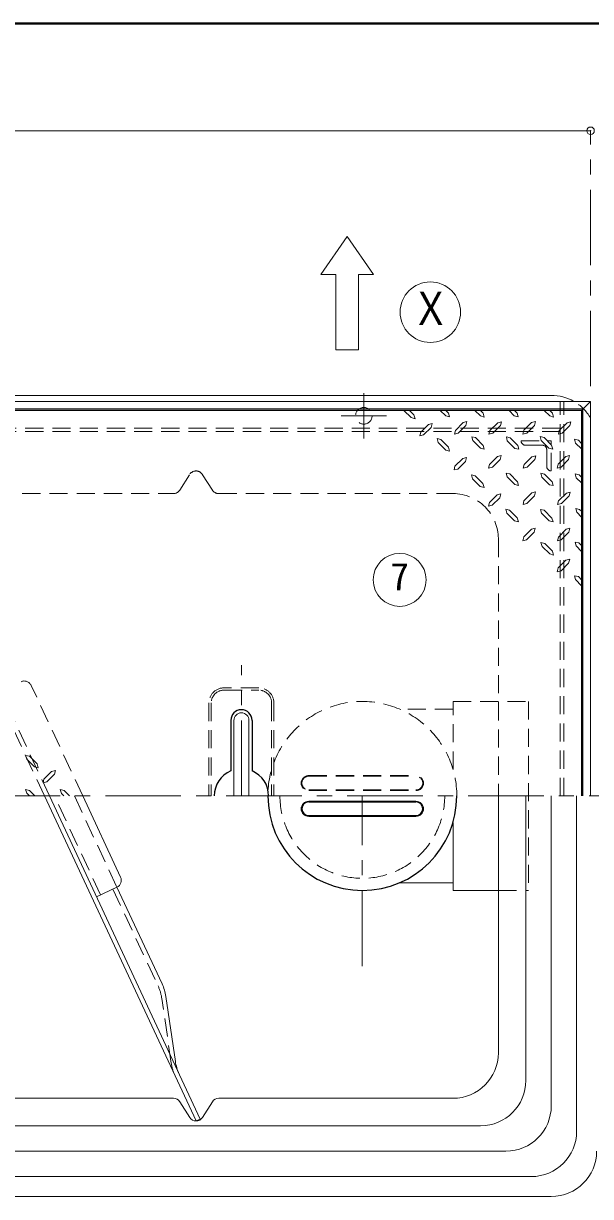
# Model space of a CAD drawing. Units: millimetres at full size, sheet at 1:10; details may follow other scales. Extents: x -2066 to 1984, y -1358 to 1452.
# Drawn here: x -1120 to -745, y 676 to 1452 of the extents above; entities that cross this region are included whole.
import ezdxf
from ezdxf.enums import TextEntityAlignment as Align

# ---------------------------------------------------------------- set-up
doc = ezdxf.new("R2010")
doc.units = ezdxf.units.MM
doc.header["$LTSCALE"] = 10
doc.header["$PDMODE"] = 32
doc.header["$PDSIZE"] = 5
doc.linetypes.add('CHAIN1', pattern=[8, 5, -1, 1, -1])
doc.linetypes.add('DASHED1', pattern=[1.8, 1.2, -0.6])
doc.layers.add('0-0_ﾚｲﾔ1', color=4, linetype='Continuous', lineweight=9)
doc.styles.add('ＭＳ ゴシック', font='')
doc.styles.get('ＭＳ ゴシック').set_extended_font_data('MS Gothic')

msp = doc.modelspace()

# ---------------------------------------------------------------- linework, layer by layer
at = {"layer": '0-0_ﾚｲﾔ1', "color": 1, "lineweight": 40}
msp.add_line((1984.43, 1451.51), (-2065.57, 1451.51), dxfattribs=at)
at = {"layer": '0-0_ﾚｲﾔ1'}
for p, q in [((-744.57, 1380.51), (-1666.57, 1380.51)), ((-770.57, 1205.51), (-1640.57, 1205.51)), ((-868.13, 1195.51), (-863.27, 1190.77)), ((-843.99, 1195.51), (-840.37, 1191.89)), ((-840.29, 1195.51), (-838.52, 1193.74)), ((-821.08, 1195.51), (-817.47, 1191.89)), ((-817.31, 1195.51), (-815.54, 1193.74)), ((-798.45, 1195.51), (-795.05, 1191.97)), ((-794.81, 1195.51), (-793.12, 1193.82)), ((-775.2, 1195.51), (-771.58, 1191.89)), ((-771.5, 1195.51), (-769.74, 1193.74)), ((-837.8, 1191.25), (-840.37, 1191.89)), ((-838.52, 1193.74), (-837.8, 1191.25)), ((-814.9, 1191.17), (-817.47, 1191.89)), ((-815.54, 1193.74), (-814.9, 1191.17)), ((-792.48, 1191.33), (-795.05, 1191.97)), ((-793.12, 1193.82), (-792.48, 1191.33)), ((-769.01, 1191.17), (-771.58, 1191.89)), ((-769.74, 1193.74), (-769.01, 1191.17)), ((-856.92, 1181.13), (-857.57, 1178.64)), ((-854.99, 1179.28), (-849.93, 1184.34)), ((-834.02, 1182.33), (-834.66, 1179.84)), ((-832.09, 1180.48), (-834.66, 1179.84)), ((-832.09, 1180.48), (-827.03, 1185.55)), ((-811.12, 1182.25), (-811.76, 1179.76)), ((-809.19, 1180.4), (-811.76, 1179.76)), ((-809.19, 1180.4), (-804.13, 1185.47)), ((-788.7, 1182.41), (-789.34, 1179.92)), ((-786.77, 1180.56), (-789.34, 1179.92)), ((-786.77, 1180.56), (-781.71, 1185.63)), ((-765.24, 1182.25), (-765.88, 1179.76)), ((-763.31, 1180.4), (-765.88, 1179.76)), ((-763.31, 1180.4), (-758.24, 1185.47)), ((-854.99, 1179.28), (-857.57, 1178.64)), ((-845.43, 1174.38), (-846.07, 1176.95)), ((-843.58, 1176.31), (-846.07, 1176.95)), ((-845.43, 1174.38), (-840.37, 1169.31)), ((-843.58, 1176.31), (-838.52, 1171.16)), ((-822.53, 1175.58), (-823.17, 1178.15)), ((-820.68, 1177.51), (-823.17, 1178.15)), ((-822.53, 1175.58), (-817.47, 1170.52)), ((-820.68, 1177.51), (-815.62, 1172.37)), ((-815.62, 1172.37), (-814.9, 1169.88)), ((-799.63, 1175.5), (-800.27, 1178.07)), ((-797.78, 1177.43), (-800.27, 1178.07)), ((-799.63, 1175.5), (-794.57, 1170.44)), ((-797.78, 1177.43), (-792.72, 1172.29)), ((-792.72, 1172.29), (-791.99, 1169.8)), ((-777.21, 1175.66), (-777.85, 1178.23)), ((-775.36, 1177.59), (-777.85, 1178.23)), ((-777.21, 1175.66), (-772.15, 1170.6)), ((-775.36, 1177.59), (-770.3, 1172.45)), ((-770.3, 1172.45), (-769.57, 1169.96)), ((-752.62, 1175.9), (-755.19, 1176.55)), ((-754.47, 1173.97), (-755.19, 1176.55)), ((-754.47, 1173.97), (-750.57, 1170.08)), ((-752.62, 1175.9), (-750.57, 1173.56)), ((-837.8, 1168.67), (-840.37, 1169.31)), ((-838.52, 1171.16), (-837.8, 1168.67)), ((-814.9, 1169.88), (-817.47, 1170.52)), ((-791.99, 1169.8), (-794.57, 1170.44)), ((-769.57, 1169.96), (-772.15, 1170.6)), ((-834.26, 1158.63), (-834.91, 1156.14)), ((-832.33, 1156.78), (-834.91, 1156.14)), ((-832.33, 1156.78), (-827.27, 1161.84)), ((-811.36, 1159.83), (-812, 1157.34)), ((-809.43, 1157.98), (-812, 1157.34)), ((-809.43, 1157.98), (-804.37, 1163.05)), ((-788.46, 1159.75), (-789.1, 1157.26)), ((-786.53, 1157.9), (-789.1, 1157.26)), ((-786.53, 1157.9), (-781.47, 1162.97)), ((-766.04, 1159.91), (-766.68, 1157.42)), ((-764.11, 1158.06), (-766.68, 1157.42)), ((-764.11, 1158.06), (-759.05, 1163.13)), ((-822.69, 1150.35), (-823.33, 1152.92)), ((-820.84, 1152.28), (-823.33, 1152.92)), ((-822.69, 1150.35), (-817.63, 1145.29)), ((-820.84, 1152.28), (-815.78, 1147.14)), ((-799.79, 1151.56), (-800.43, 1154.13)), ((-797.94, 1153.48), (-800.43, 1154.13)), ((-799.79, 1151.56), (-794.73, 1146.49)), ((-797.94, 1153.48), (-792.88, 1148.34)), ((-776.89, 1151.47), (-777.53, 1154.05)), ((-775.04, 1153.4), (-777.53, 1154.05)), ((-776.89, 1151.47), (-771.82, 1146.41)), ((-775.04, 1153.4), (-769.98, 1148.26)), ((-752.14, 1152.92), (-754.71, 1153.56)), ((-753.99, 1150.99), (-754.71, 1153.56)), ((-753.99, 1150.99), (-750.57, 1147.58)), ((-752.14, 1152.92), (-750.57, 1151.35)), ((-815.06, 1144.64), (-817.63, 1145.29)), ((-815.78, 1147.14), (-815.06, 1144.64)), ((-792.16, 1145.85), (-794.73, 1146.49)), ((-792.88, 1148.34), (-792.16, 1145.85)), ((-769.25, 1145.77), (-771.82, 1146.41)), ((-769.98, 1148.26), (-769.25, 1145.77)), ((-811.52, 1134.6), (-812.16, 1132.11)), ((-809.59, 1132.75), (-804.53, 1137.81)), ((-788.62, 1135.81), (-789.26, 1133.31)), ((-786.69, 1133.96), (-789.26, 1133.31)), ((-786.69, 1133.96), (-781.63, 1139.02)), ((-765.72, 1135.72), (-766.36, 1133.23)), ((-763.79, 1133.88), (-766.36, 1133.23)), ((-763.79, 1133.88), (-758.73, 1138.94)), ((-809.59, 1132.75), (-812.16, 1132.11)), ((-799.95, 1127.61), (-800.59, 1130.18)), ((-798.1, 1129.54), (-800.59, 1130.18)), ((-799.95, 1127.61), (-794.89, 1122.55)), ((-798.1, 1129.54), (-793.04, 1124.39)), ((-777.05, 1127.53), (-777.69, 1130.1)), ((-775.2, 1129.46), (-777.69, 1130.1)), ((-777.05, 1127.53), (-771.99, 1122.47)), ((-775.2, 1129.46), (-770.14, 1124.31)), ((-751.82, 1130.1), (-754.39, 1130.74)), ((-753.74, 1128.17), (-754.39, 1130.74)), ((-753.74, 1128.17), (-750.57, 1125)), ((-751.82, 1130.1), (-750.57, 1128.85)), ((-792.32, 1121.9), (-794.89, 1122.55)), ((-793.04, 1124.39), (-792.32, 1121.9)), ((-769.41, 1121.82), (-771.99, 1122.47)), ((-770.14, 1124.31), (-769.41, 1121.82)), ((-788.78, 1111.86), (-789.42, 1109.37)), ((-786.85, 1110.01), (-789.42, 1109.37)), ((-786.85, 1110.01), (-781.79, 1115.07)), ((-765.88, 1111.78), (-766.52, 1109.29)), ((-763.95, 1109.93), (-766.52, 1109.29)), ((-763.95, 1109.93), (-758.89, 1114.99)), ((-774.8, 1107.52), (-777.37, 1108.16)), ((-776.65, 1105.59), (-777.37, 1108.16)), ((-776.65, 1105.59), (-771.58, 1100.61)), ((-774.8, 1107.52), (-769.74, 1102.46)), ((-769.74, 1102.46), (-769.01, 1099.89)), ((-752.22, 1107.84), (-754.79, 1108.48)), ((-754.07, 1105.91), (-754.79, 1108.48)), ((-754.07, 1105.91), (-750.57, 1102.28)), ((-752.22, 1107.84), (-750.57, 1106.19)), ((-769.01, 1099.89), (-771.58, 1100.61)), ((-765.96, 1091.37), (-760.9, 1096.43)), ((-764.03, 1089.52), (-759.05, 1094.58)), ((-765.96, 1091.37), (-766.6, 1088.8)), ((-764.03, 1089.52), (-766.6, 1088.8)), ((-752.62, 1085.58), (-755.19, 1086.22)), ((-754.47, 1083.65), (-755.19, 1086.22)), ((-754.47, 1083.65), (-750.57, 1079.6)), ((-752.62, 1085.58), (-750.57, 1083.53)), ((-1118.34, 967.35), (-1115.77, 966.71)), ((-1117.62, 964.86), (-1118.34, 967.35)), ((-1112.56, 959.72), (-1117.62, 964.86)), ((-1110.71, 961.64), (-1115.77, 966.71)), ((-1112.56, 959.72), (-1110.07, 959.07)), ((-1110.71, 961.64), (-1110.07, 959.07)), ((-1101.15, 956.74), (-1106.21, 951.68)), ((-1101.15, 956.74), (-1098.57, 957.39)), ((-1099.22, 954.89), (-1098.57, 957.39)), ((-1118.34, 944.77), (-1115.77, 944.13)), ((-1117.62, 942.28), (-1118.34, 944.77)), ((-1115.85, 940.51), (-1117.62, 942.28)), ((-1112.16, 940.51), (-1115.77, 944.13)), ((-1095.44, 944.69), (-1092.87, 944.05)), ((-1094.72, 942.2), (-1095.44, 944.69)), ((-1093.03, 940.51), (-1094.72, 942.2)), ((-1089.33, 940.51), (-1092.87, 944.05)), ((-787.36, 752.3), (-787.36, 940.51)), ((-753.78, 718.72), (-753.78, 940.51)), ((-931.07, 937.01), (-860.07, 937.01)), ((-931.07, 927.01), (-860.07, 927.01)), ((-835.57, 923.01), (-835.57, 878.01)), ((-1057.91, 880.17), (-1028.05, 816.2)), ((-835.57, 883.01), (-871.08, 883.01)), ((-835.57, 878.01), (-805.57, 878.01)), ((-1019.26, 764.92), (-1025.55, 807.85)), ((-817.36, 722.3), (-1593.78, 722.3)), ((-783.78, 688.72), (-1627.36, 688.72))]:
    msp.add_line(p, q, dxfattribs=at)
at = {"layer": '0-0_ﾚｲﾔ1', "linetype": 'CHAIN1'}
for p, q in [((-744.57, 1211.51), (-744.57, 1380.51)), ((-894.57, 1177.01), (-894.57, 1207.01)), ((-879.57, 1192.01), (-909.57, 1192.01)), ((-975.57, 940.51), (-975.57, 1027.01)), ((-1945.57, 940.51), (-440.57, 940.51)), ((-895.57, 828.01), (-895.57, 940.51))]:
    msp.add_line(p, q, dxfattribs=at)
at = {"layer": '0-0_ﾚｲﾔ1', "color": 7, "lineweight": 18}
for p, q in [((-905.57, 1310.51), (-923.07, 1285.51)), ((-905.57, 1310.51), (-888.07, 1285.51)), ((-898.07, 1235.51), (-898.07, 1285.51)), ((-888.07, 1285.51), (-898.07, 1285.51)), ((-898.07, 1235.51), (-913.07, 1235.51)), ((-744.57, 1201.51), (-1666.57, 1201.51)), ((-749.57, 1196.51), (-1661.57, 1196.51)), ((-764.57, 1196.51), (-764.57, 1195.51)), ((-750.57, 1195.51), (-744.57, 1201.51)), ((-749.57, 940.51), (-749.57, 1196.51)), ((-744.57, 940.51), (-744.57, 1201.51)), ((-980.57, 990.51), (-980.57, 940.51)), ((-970.57, 990.51), (-970.57, 940.51)), ((-1005.57, 725.51), (-1105.95, 940.51)), ((-1002.85, 726.78), (-1102.64, 940.51)), ((-1055.5, 886.81), (-1080.57, 940.51)), ((-805.57, 770.51), (-805.57, 940.51)), ((-1057.91, 880.17), (-1071.5, 873.82)), ((-1390.57, 740.51), (-1020.57, 740.51)), ((-1016.35, 738.18), (-1009.8, 727.84)), ((-994.8, 738.18), (-1001.35, 727.84)), ((-990.57, 740.51), (-835.57, 740.51)), ((-1002.85, 726.78), (-1005.57, 725.51)), ((-770.57, 675.51), (-1640.57, 675.51))]:
    msp.add_line(p, q, dxfattribs=at)
at = {"layer": '0-0_ﾚｲﾔ1', "color": 5, "lineweight": 25}
for p, q in [((-750.57, 1195.51), (-1660.57, 1195.51)), ((-750.57, 1195.51), (-750.57, 940.51)), ((-982.57, 990.51), (-982.57, 957.09)), ((-968.57, 990.51), (-968.57, 957.09)), ((-931.07, 936.51), (-860.07, 936.51)), ((-931.07, 927.51), (-860.07, 927.51))]:
    msp.add_line(p, q, dxfattribs=at)
at = {"layer": '0-0_ﾚｲﾔ1', "linetype": 'DASHED1'}
for p, q in [((-764.57, 1196.51), (-764.57, 1201.51)), ((-764.57, 940.51), (-764.57, 1195.51)), ((-762.27, 940.51), (-762.27, 1201.51)), ((-764.57, 1183.81), (-1646.57, 1183.81)), ((-764.57, 1181.51), (-1646.57, 1181.51)), ((-1016.35, 1142.84), (-1009.8, 1153.18)), ((-994.8, 1142.84), (-1001.35, 1153.18)), ((-1390.57, 1140.51), (-1020.57, 1140.51)), ((-990.57, 1140.51), (-835.57, 1140.51)), ((-1105.95, 940.51), (-1194.73, 1130.65)), ((-1102.64, 940.51), (-1192.01, 1131.92)), ((-805.57, 1110.51), (-805.57, 940.51)), ((-1080.57, 940.51), (-1114.73, 1013.67)), ((-835.57, 998.01), (-871.08, 998.01)), ((-931.07, 954.01), (-860.07, 954.01)), ((-931.07, 953.51), (-860.07, 953.51)), ((-1068.79, 875.09), (-1099.33, 940.51)), ((-1086.09, 940.51), (-1057.91, 880.17)), ((-931.07, 944.51), (-860.07, 944.51)), ((-931.07, 944.01), (-860.07, 944.01)), ((-1060.63, 878.9), (-1030.77, 814.93)), ((-805.57, 878.01), (-785.57, 878.01)), ((-1021.98, 763.65), (-1028.26, 806.58))]:
    msp.add_line(p, q, dxfattribs=at)
at = {"layer": '0-0_ﾚｲﾔ1', "color": 7, "linetype": 'DASHED1', "lineweight": 18}
for p, q in [((-790.57, 1175.51), (-770.57, 1175.51)), ((-787.57, 1172.51), (-776.57, 1172.51)), ((-770.57, 1155.51), (-770.57, 1175.51)), ((-773.57, 1169.51), (-773.57, 1158.51)), ((-964.07, 1012.01), (-987.07, 1012.01)), ((-987.07, 1010.51), (-964.07, 1010.51)), ((-997.07, 1002.01), (-997.07, 940.51)), ((-995.57, 1002.01), (-995.57, 940.51)), ((-955.57, 1002.01), (-955.57, 940.51)), ((-954.07, 1002.01), (-954.07, 940.51))]:
    msp.add_line(p, q, dxfattribs=at)
at = {"layer": '0-0_ﾚｲﾔ1', "color": 3, "lineweight": 18}
for p, q in [((-770.57, 735.51), (-770.57, 940.51)), ((-800.57, 705.51), (-1610.57, 705.51))]:
    msp.add_line(p, q, dxfattribs=at)
at = {"layer": '0-0_ﾚｲﾔ1', "color": 7, "lineweight": 18}
msp.add_lwpolyline([(-913.07, 1235.51), (-913.07, 1285.51), (-923.07, 1285.51)], dxfattribs=at)
at = {"layer": '0-0_ﾚｲﾔ1'}
for points in [[(-864.32, 1195.51), (-861.42, 1192.62), (-860.7, 1190.05), (-863.27, 1190.77)], [(-834.02, 1182.33), (-828.88, 1187.47), (-826.39, 1188.12), (-827.03, 1185.55)], [(-811.12, 1182.25), (-805.98, 1187.39), (-803.49, 1188.04), (-804.13, 1185.47)], [(-788.7, 1182.41), (-783.56, 1187.56), (-781.07, 1188.2), (-781.71, 1185.63)], [(-765.24, 1182.25), (-760.09, 1187.39), (-757.6, 1188.04), (-758.24, 1185.47)], [(-856.92, 1181.13), (-851.78, 1186.27), (-849.29, 1186.91), (-849.93, 1184.34)], [(-834.26, 1158.63), (-829.12, 1163.77), (-826.63, 1164.41), (-827.27, 1161.84)], [(-811.36, 1159.83), (-806.22, 1164.97), (-803.73, 1165.62), (-804.37, 1163.05)], [(-788.46, 1159.75), (-783.32, 1164.89), (-780.82, 1165.54), (-781.47, 1162.97)], [(-766.04, 1159.91), (-760.9, 1165.06), (-758.41, 1165.7), (-759.05, 1163.13)], [(-788.62, 1135.81), (-783.48, 1140.95), (-780.99, 1141.59), (-781.63, 1139.02)], [(-765.72, 1135.72), (-760.57, 1140.87), (-758.08, 1141.51), (-758.73, 1138.94)], [(-811.52, 1134.6), (-806.38, 1139.74), (-803.89, 1140.39), (-804.53, 1137.81)], [(-788.78, 1111.86), (-783.64, 1117), (-781.15, 1117.64), (-781.79, 1115.07)], [(-765.88, 1111.78), (-760.74, 1116.92), (-758.24, 1117.56), (-758.89, 1114.99)], [(-760.9, 1096.43), (-758.32, 1097.15), (-759.05, 1094.58)], [(-1099.22, 954.89), (-1104.36, 949.75), (-1106.85, 949.11), (-1106.21, 951.68)]]:
    msp.add_lwpolyline(points, dxfattribs=at)
at = {"layer": '0-0_ﾚｲﾔ1', "linetype": 'DASHED1'}
msp.add_lwpolyline([(-835.57, 958.01), (-835.57, 1003.01), (-785.57, 1003.01), (-785.57, 878.01)], dxfattribs=at)
at = {"layer": '0-0_ﾚｲﾔ1', "color": 7, "lineweight": 18}
for centre, radius in [((-850.57, 1260.51), 20), ((-870.86, 1083.43), 17.5)]:
    msp.add_circle(centre, radius, dxfattribs=at)
at = {"layer": '0-0_ﾚｲﾔ1', "linetype": 'DASHED1'}
msp.add_circle((-894.57, 1192.01), 5.5, dxfattribs=at)
at = {"layer": '0-0_ﾚｲﾔ1'}
for centre, radius, start, end in [((-770.57, 1175.51), 30, 60.07357, 90), ((-931.07, 932.01), 5, 90, 270), ((-860.07, 932.01), 5, 270, 90), ((-1055.23, 803.51), 30, 8.32824, 25.02748), ((-989.58, 769.26), 30, 188.32824, 205.02748), ((-817.36, 752.3), 30, 270, 0), ((-783.78, 718.72), 30, 270, 0)]:
    msp.add_arc(centre, radius, start, end, dxfattribs=at)
at = {"layer": '0-0_ﾚｲﾔ1', "linetype": 'DASHED1'}
for centre, radius, start, end in [((-770.57, 1175.51), 30, 29.92643, 60.07357), ((-1005.57, 1150.51), 5, 32.33353, 143.14814), ((-1020.57, 1145.51), 5, 270, 327.66647), ((-990.57, 1145.51), 5, 212.33353, 270), ((-835.57, 1110.51), 30, 0, 90), ((-1119.26, 1011.55), 5, 25.02748, 115.02748), ((-895.57, 940.51), 62.5, 0, 180), ((-931.07, 949.01), 5, 90, 270), ((-931.07, 949.01), 4.5, 90, 270), ((-860.07, 949.01), 5, 270, 90), ((-860.07, 949.01), 4.5, 270, 90), ((-1057.95, 802.24), 30, 8.32824, 25.02748), ((-992.3, 767.99), 30, 188.32824, 205.02748)]:
    msp.add_arc(centre, radius, start, end, dxfattribs=at)
at = {"layer": '0-0_ﾚｲﾔ1', "color": 7, "linetype": 'DASHED1', "lineweight": 18}
for centre, radius, start, end in [((-787.57, 1175.51), 3, 180, 270), ((-776.57, 1169.51), 3, 0, 90), ((-770.57, 1158.51), 3, 180, 270), ((-987.07, 1002.01), 10, 90, 180), ((-987.07, 1002.01), 8.5, 90, 180), ((-964.07, 1002.01), 10, 0, 90), ((-964.07, 1002.01), 8.5, 0, 90), ((-895.57, 940.51), 54.5, 180, 360)]:
    msp.add_arc(centre, radius, start, end, dxfattribs=at)
at = {"layer": '0-0_ﾚｲﾔ1', "color": 5, "lineweight": 25}
for centre, radius, start, end in [((-975.57, 990.51), 7, 0, 180), ((-975.57, 940.51), 18, 112.88538, 180), ((-975.57, 940.51), 18, 360, 67.11462), ((-895.57, 940.51), 62.5, 180, 360), ((-931.07, 932.01), 4.5, 90, 270), ((-860.07, 932.01), 4.5, 270, 90)]:
    msp.add_arc(centre, radius, start, end, dxfattribs=at)
at = {"layer": '0-0_ﾚｲﾔ1', "color": 7, "lineweight": 18}
for centre, radius, start, end in [((-975.57, 990.51), 5, 0, 180), ((-1060.03, 884.7), 5, 295.02748, 25.02748), ((-835.57, 770.51), 30, 270, 0), ((-1020.57, 735.51), 5, 32.33353, 90), ((-990.57, 735.51), 5, 90, 147.66647), ((-1005.57, 730.51), 5, 212.33353, 327.66647), ((-770.57, 705.51), 30, 270, 0)]:
    msp.add_arc(centre, radius, start, end, dxfattribs=at)
at = {"layer": '0-0_ﾚｲﾔ1', "color": 3, "lineweight": 18}
msp.add_arc((-800.57, 735.51), 30, 270, 0, dxfattribs=at)
at = {"layer": '0-0_ﾚｲﾔ1', "color": 1}
msp.add_point((-744.57, 1380.51), dxfattribs=at)

# ---------------------------------------------------------------- texts
at = {"layer": '0-0_ﾚｲﾔ1', "color": 7, "style": 'ＭＳ ゴシック', "width": 0.85}
msp.add_text('Ｘ', height=21.99, dxfattribs=at).set_placement((-863.07, 1245.51), align=Align.BOTTOM_LEFT)
at = {"layer": '0-0_ﾚｲﾔ1', "color": 7, "style": 'ＭＳ ゴシック'}
msp.add_text('7', height=18.33, dxfattribs=at).set_placement((-877.11, 1070.93), align=Align.BOTTOM_LEFT)

doc.saveas('drawing.dxf')
